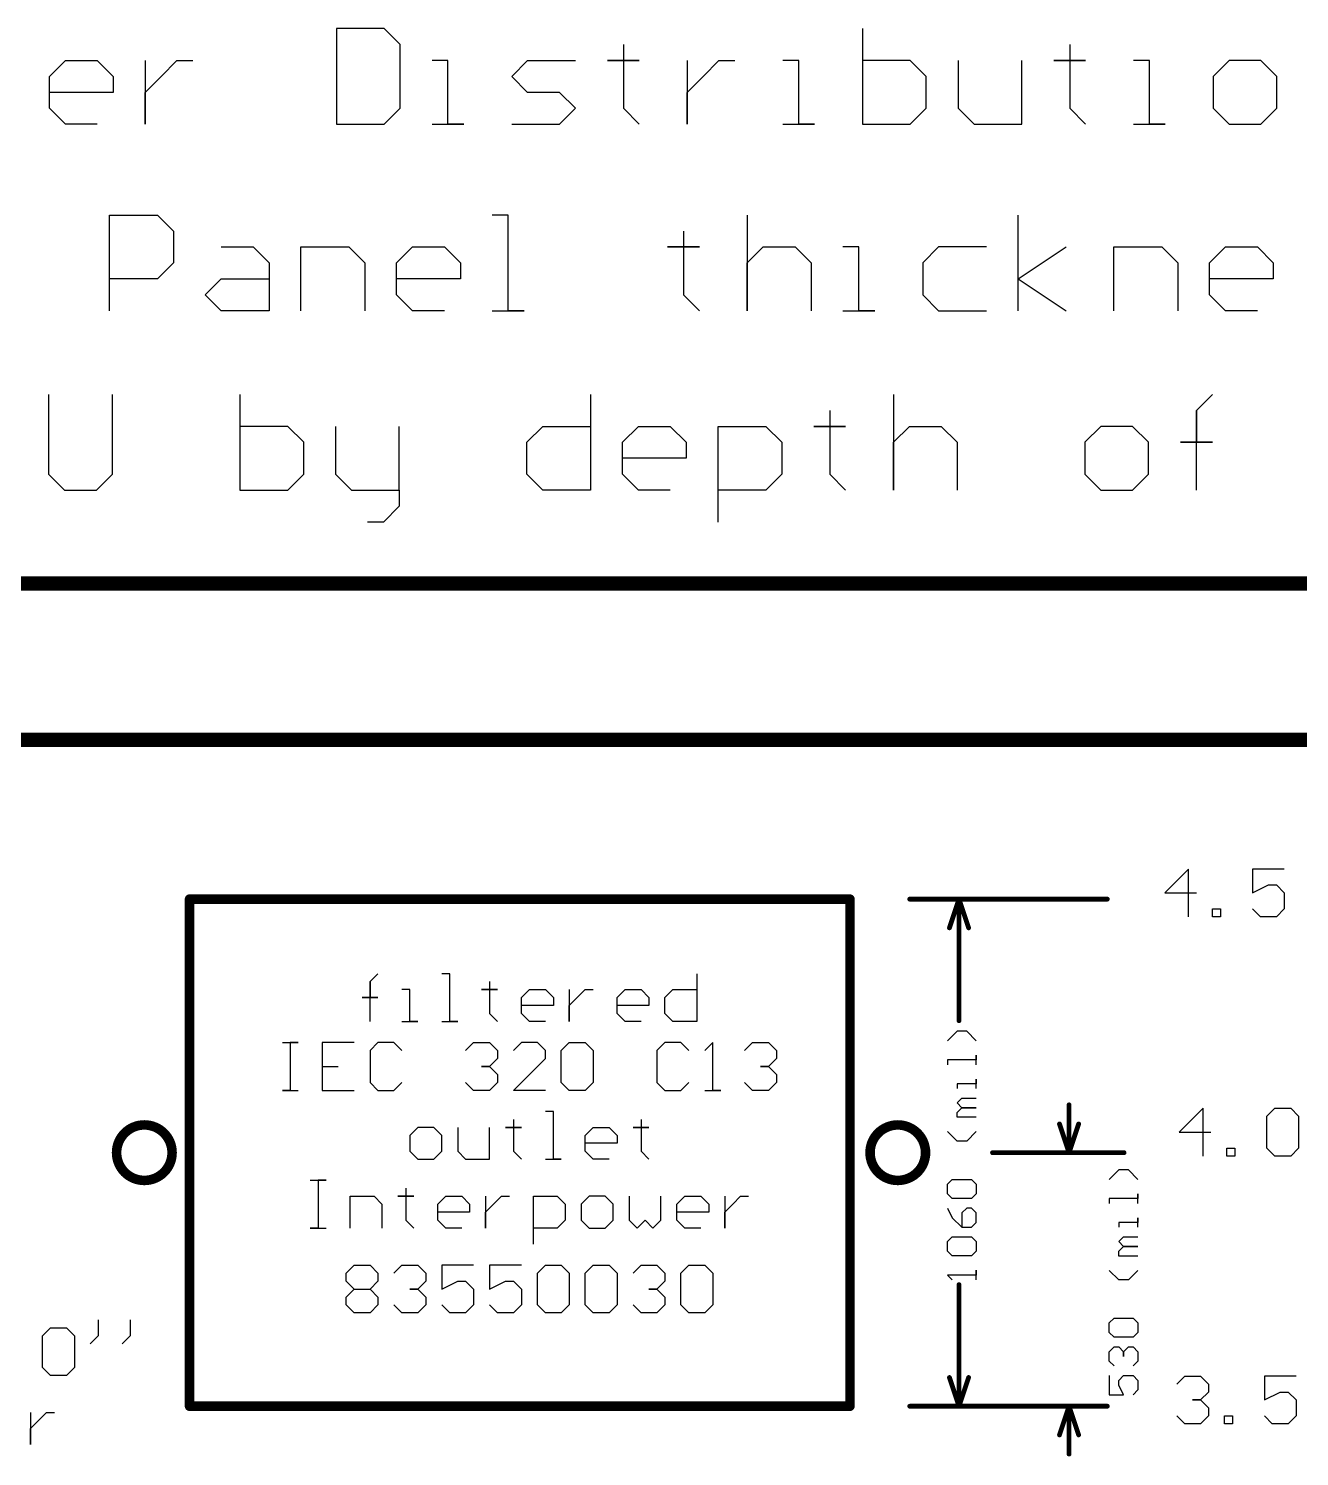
# Model space of a CAD drawing. Extents: x 0 to 21.5, y -4.9 to 8.4.
# Drawn here: x 7.861 to 10.517, y 5.395 to 8.38 of the extents above; entities that cross this region are included whole.
import ezdxf

# ---------------------------------------------------------------- set-up
doc = ezdxf.new("R2010")
doc.units = 0
doc.header["$MEASUREMENT"] = 0
for name, color, linetype in [('MECHANICAL1', 6, 'CONTINUOUS'), ('TOPLAYER', 1, 'CONTINUOUS'), ('TOPOVERLAY', 2, 'CONTINUOUS')]:
    doc.layers.add(name, color=color, linetype=linetype)

msp = doc.modelspace()

# ---------------------------------------------------------------- linework, layer by layer
at = {"layer": 'MECHANICAL1'}
for p, q in [((8.504, 8.3799), (8.504, 8.18)), ((8.6039, 8.3799), (8.504, 8.3799)), ((8.6373, 8.3466), (8.6039, 8.3799)), ((9.6036, 8.3799), (9.6036, 8.18)), ((8.6373, 8.2133), (8.6373, 8.3466)), ((9.1038, 8.3466), (9.1038, 8.3133)), ((10.0368, 8.3466), (10.0368, 8.3133)), ((7.9042, 8.28), (7.9375, 8.3133)), ((7.9375, 8.3133), (8.0041, 8.3133)), ((8.0041, 8.3133), (8.0375, 8.28)), ((8.1041, 8.3133), (8.1041, 8.18)), ((8.1374, 8.28), (8.1707, 8.3133)), ((8.1707, 8.3133), (8.2041, 8.3133)), ((8.7372, 8.3133), (8.7039, 8.3133)), ((8.7372, 8.18), (8.7372, 8.3133)), ((8.8705, 8.28), (8.9038, 8.3133)), ((8.9038, 8.3133), (9.0038, 8.3133)), ((9.1038, 8.3133), (9.0704, 8.3133)), ((9.0704, 8.3133), (9.1371, 8.3133)), ((9.1371, 8.3133), (9.1038, 8.3133)), ((9.1038, 8.3133), (9.1038, 8.2133)), ((9.2371, 8.3133), (9.2371, 8.18)), ((9.2704, 8.28), (9.3037, 8.3133)), ((9.3037, 8.3133), (9.337, 8.3133)), ((9.4703, 8.3133), (9.437, 8.3133)), ((9.4703, 8.18), (9.4703, 8.3133)), ((9.7036, 8.3133), (9.6036, 8.3133)), ((9.7369, 8.28), (9.7036, 8.3133)), ((9.8035, 8.3133), (9.8035, 8.2133)), ((9.9368, 8.18), (9.9368, 8.3133)), ((10.0368, 8.3133), (10.0035, 8.3133)), ((10.0035, 8.3133), (10.0701, 8.3133)), ((10.0701, 8.3133), (10.0368, 8.3133)), ((10.0368, 8.3133), (10.0368, 8.2133)), ((10.2034, 8.3133), (10.1701, 8.3133)), ((10.2034, 8.18), (10.2034, 8.3133)), ((10.37, 8.3133), (10.3367, 8.28)), ((10.4367, 8.3133), (10.37, 8.3133)), ((10.47, 8.28), (10.4367, 8.3133)), ((7.9042, 8.2133), (7.9042, 8.28)), ((8.0375, 8.28), (8.0375, 8.2466)), ((8.1041, 8.2466), (8.1374, 8.28)), ((8.9038, 8.2466), (8.8705, 8.28)), ((9.2371, 8.2466), (9.2704, 8.28)), ((9.7369, 8.2466), (9.7369, 8.28)), ((10.3367, 8.28), (10.3367, 8.2133)), ((10.47, 8.2133), (10.47, 8.28)), ((8.0375, 8.2466), (7.9042, 8.2466)), ((8.1041, 8.18), (8.1041, 8.2466)), ((8.9705, 8.2466), (8.9038, 8.2466)), ((9.0038, 8.2133), (8.9705, 8.2466)), ((9.2371, 8.18), (9.2371, 8.2466)), ((9.7369, 8.2133), (9.7369, 8.2466)), ((7.9375, 8.18), (7.9042, 8.2133)), ((8.6039, 8.18), (8.6373, 8.2133)), ((8.9705, 8.18), (9.0038, 8.2133)), ((9.1038, 8.2133), (9.1371, 8.18)), ((9.7036, 8.18), (9.7369, 8.2133)), ((9.8035, 8.2133), (9.8369, 8.18)), ((10.0368, 8.2133), (10.0701, 8.18)), ((10.3367, 8.2133), (10.37, 8.18)), ((10.4367, 8.18), (10.47, 8.2133)), ((8.0041, 8.18), (7.9375, 8.18)), ((8.504, 8.18), (8.6039, 8.18)), ((8.7039, 8.18), (8.7705, 8.18)), ((8.7705, 8.18), (8.7372, 8.18)), ((8.8705, 8.18), (8.9705, 8.18)), ((9.437, 8.18), (9.5036, 8.18)), ((9.5036, 8.18), (9.4703, 8.18)), ((9.6036, 8.18), (9.7036, 8.18)), ((9.8369, 8.18), (9.9368, 8.18)), ((10.1701, 8.18), (10.2367, 8.18)), ((10.2367, 8.18), (10.2034, 8.18)), ((10.37, 8.18), (10.4367, 8.18)), ((8.03, 7.79), (8.03, 7.9899)), ((8.03, 7.9899), (8.13, 7.9899)), ((8.13, 7.9899), (8.1633, 7.9566)), ((8.8631, 7.9899), (8.8297, 7.9899)), ((8.8631, 7.79), (8.8631, 7.9899)), ((9.3629, 7.9899), (9.3629, 7.79)), ((9.9294, 7.79), (9.9294, 7.9899)), ((8.1633, 7.9566), (8.1633, 7.89)), ((9.2296, 7.9566), (9.2296, 7.9233)), ((8.2633, 7.9233), (8.3299, 7.9233)), ((8.3299, 7.9233), (8.3632, 7.89)), ((8.4299, 7.79), (8.4299, 7.9233)), ((8.4299, 7.9233), (8.5298, 7.9233)), ((8.5298, 7.9233), (8.5632, 7.89)), ((8.6298, 7.89), (8.6631, 7.9233)), ((8.6631, 7.9233), (8.7298, 7.9233)), ((8.7298, 7.9233), (8.7631, 7.89)), ((9.2296, 7.9233), (9.1963, 7.9233)), ((9.1963, 7.9233), (9.2629, 7.9233)), ((9.2629, 7.9233), (9.2296, 7.9233)), ((9.2296, 7.9233), (9.2296, 7.8233)), ((9.3629, 7.89), (9.3962, 7.9233)), ((9.3962, 7.9233), (9.4629, 7.9233)), ((9.4629, 7.9233), (9.4962, 7.89)), ((9.5962, 7.9233), (9.5628, 7.9233)), ((9.5962, 7.79), (9.5962, 7.9233)), ((9.7628, 7.9233), (9.7295, 7.89)), ((9.8627, 7.9233), (9.7628, 7.9233)), ((9.9294, 7.8566), (10.0294, 7.9233)), ((10.1293, 7.79), (10.1293, 7.9233)), ((10.1293, 7.9233), (10.2293, 7.9233)), ((10.2293, 7.9233), (10.2626, 7.89)), ((10.3293, 7.89), (10.3626, 7.9233)), ((10.3626, 7.9233), (10.4292, 7.9233)), ((10.4292, 7.9233), (10.4625, 7.89)), ((8.1633, 7.89), (8.13, 7.8566)), ((8.3632, 7.89), (8.3632, 7.79)), ((8.5632, 7.89), (8.5632, 7.79)), ((8.6298, 7.8233), (8.6298, 7.89)), ((8.7631, 7.89), (8.7631, 7.8566)), ((9.3629, 7.79), (9.3629, 7.89)), ((9.4962, 7.89), (9.4962, 7.79)), ((9.7295, 7.89), (9.7295, 7.8233)), ((10.2626, 7.89), (10.2626, 7.79)), ((10.3293, 7.8233), (10.3293, 7.89)), ((10.4625, 7.89), (10.4625, 7.8566)), ((8.13, 7.8566), (8.03, 7.8566)), ((8.2299, 7.8233), (8.2633, 7.8566)), ((8.2633, 7.8566), (8.3632, 7.8566)), ((8.7631, 7.8566), (8.6298, 7.8566)), ((9.9294, 7.8566), (10.0294, 7.79)), ((10.4625, 7.8566), (10.3293, 7.8566)), ((8.2633, 7.79), (8.2299, 7.8233)), ((8.6631, 7.79), (8.6298, 7.8233)), ((9.2296, 7.8233), (9.2629, 7.79)), ((9.7295, 7.8233), (9.7628, 7.79)), ((10.3626, 7.79), (10.3293, 7.8233)), ((8.3632, 7.79), (8.2633, 7.79)), ((8.7298, 7.79), (8.6631, 7.79)), ((8.8297, 7.79), (8.8964, 7.79)), ((8.8964, 7.79), (8.8631, 7.79)), ((9.5628, 7.79), (9.6295, 7.79)), ((9.6295, 7.79), (9.5962, 7.79)), ((9.7628, 7.79), (9.8627, 7.79)), ((10.4292, 7.79), (10.3626, 7.79)), ((7.9024, 7.6149), (7.9024, 7.4483)), ((8.0357, 7.4483), (8.0357, 7.6149)), ((8.3023, 7.6149), (8.3023, 7.415)), ((9.0354, 7.6149), (9.0354, 7.415)), ((9.6685, 7.6149), (9.6685, 7.415)), ((10.3016, 7.5816), (10.335, 7.6149)), ((9.5352, 7.5816), (9.5352, 7.5483)), ((10.3016, 7.415), (10.3016, 7.5816)), ((10.3016, 7.5816), (10.3016, 7.515)), ((10.3016, 7.515), (10.3016, 7.5816)), ((8.4023, 7.5483), (8.3023, 7.5483)), ((8.4356, 7.515), (8.4023, 7.5483)), ((8.5022, 7.5483), (8.5022, 7.4483)), ((8.6355, 7.415), (8.6355, 7.5483)), ((8.9021, 7.515), (8.9354, 7.5483)), ((8.9354, 7.5483), (9.0354, 7.5483)), ((9.102, 7.515), (9.1354, 7.5483)), ((9.1354, 7.5483), (9.202, 7.5483)), ((9.202, 7.5483), (9.2353, 7.515)), ((9.302, 7.3484), (9.302, 7.5483)), ((9.302, 7.5483), (9.4019, 7.5483)), ((9.4019, 7.5483), (9.4353, 7.515)), ((9.5352, 7.5483), (9.5019, 7.5483)), ((9.5019, 7.5483), (9.5685, 7.5483)), ((9.5685, 7.5483), (9.5352, 7.5483)), ((9.5352, 7.5483), (9.5352, 7.4483)), ((9.6685, 7.515), (9.7018, 7.5483)), ((9.7018, 7.5483), (9.7685, 7.5483)), ((9.7685, 7.5483), (9.8018, 7.515)), ((10.1017, 7.5483), (10.0684, 7.515)), ((10.1684, 7.5483), (10.1017, 7.5483)), ((10.2017, 7.515), (10.1684, 7.5483)), ((8.4356, 7.4816), (8.4356, 7.515)), ((8.9021, 7.4483), (8.9021, 7.515)), ((9.102, 7.4483), (9.102, 7.515)), ((9.2353, 7.515), (9.2353, 7.4816)), ((9.4353, 7.515), (9.4353, 7.4483)), ((9.6685, 7.415), (9.6685, 7.515)), ((9.8018, 7.515), (9.8018, 7.415)), ((10.0684, 7.515), (10.0684, 7.4483)), ((10.2017, 7.4483), (10.2017, 7.515)), ((10.3016, 7.515), (10.2683, 7.515)), ((10.2683, 7.515), (10.335, 7.515)), ((10.335, 7.515), (10.3016, 7.515)), ((8.4356, 7.4483), (8.4356, 7.4816)), ((9.2353, 7.4816), (9.102, 7.4816)), ((7.9024, 7.4483), (7.9357, 7.415)), ((8.0024, 7.415), (8.0357, 7.4483)), ((8.4023, 7.415), (8.4356, 7.4483)), ((8.5022, 7.4483), (8.5355, 7.415)), ((8.9354, 7.415), (8.9021, 7.4483)), ((9.1354, 7.415), (9.102, 7.4483)), ((9.4353, 7.4483), (9.4019, 7.415)), ((9.5352, 7.4483), (9.5685, 7.415)), ((10.0684, 7.4483), (10.1017, 7.415)), ((10.1684, 7.415), (10.2017, 7.4483)), ((7.9357, 7.415), (8.0024, 7.415)), ((8.3023, 7.415), (8.4023, 7.415)), ((8.5355, 7.415), (8.6355, 7.415)), ((8.6355, 7.415), (8.6355, 7.3817)), ((9.0354, 7.415), (8.9354, 7.415)), ((9.202, 7.415), (9.1354, 7.415)), ((9.4019, 7.415), (9.302, 7.415)), ((10.1017, 7.415), (10.1684, 7.415)), ((8.6355, 7.3817), (8.6022, 7.3484)), ((8.6022, 7.3484), (8.5689, 7.3484)), ((10.2855, 6.623), (10.2355, 6.573)), ((10.2855, 6.523), (10.2855, 6.623)), ((10.4854, 6.623), (10.4188, 6.623)), ((10.4188, 6.623), (10.4188, 6.573)), ((10.2355, 6.573), (10.3021, 6.573)), ((10.4188, 6.573), (10.4521, 6.5896)), ((10.4521, 6.5896), (10.4688, 6.5896)), ((10.4688, 6.5896), (10.4854, 6.573)), ((10.4854, 6.573), (10.4854, 6.5397)), ((10.3355, 6.523), (10.3355, 6.5397)), ((10.3355, 6.5397), (10.3521, 6.5397)), ((10.3521, 6.5397), (10.3521, 6.523)), ((10.4354, 6.523), (10.4188, 6.5397)), ((10.4854, 6.5397), (10.4688, 6.523)), ((10.3521, 6.523), (10.3355, 6.523)), ((10.4688, 6.523), (10.4354, 6.523)), ((9.8015, 6.2839), (9.7815, 6.2639)), ((9.8215, 6.2839), (9.8015, 6.2839)), ((9.8415, 6.2639), (9.8215, 6.2839)), ((9.8415, 6.2239), (9.7815, 6.2239)), ((9.7815, 6.2239), (9.7815, 6.2139)), ((9.8415, 6.2139), (9.8415, 6.2339)), ((9.8415, 6.2339), (9.8415, 6.2239)), ((9.8415, 6.164), (9.8415, 6.1839)), ((9.8415, 6.1839), (9.8415, 6.174)), ((9.8415, 6.174), (9.8015, 6.174)), ((9.8015, 6.174), (9.8015, 6.164)), ((9.8015, 6.134), (9.8115, 6.144)), ((9.8115, 6.124), (9.8015, 6.134)), ((9.8015, 6.114), (9.8115, 6.124)), ((9.8115, 6.144), (9.8415, 6.144)), ((9.8115, 6.124), (9.8415, 6.124)), ((9.8415, 6.124), (9.8115, 6.124)), ((10.3155, 6.123), (10.2655, 6.073)), ((10.3155, 6.023), (10.3155, 6.123)), ((10.4488, 6.1063), (10.4654, 6.123)), ((10.4654, 6.123), (10.4988, 6.123)), ((10.4988, 6.123), (10.5154, 6.1063)), ((9.8015, 6.104), (9.8015, 6.114)), ((9.8415, 6.104), (9.8015, 6.104)), ((10.4488, 6.0397), (10.4488, 6.1063)), ((10.5154, 6.1063), (10.5154, 6.0397)), ((9.8015, 6.054), (9.7815, 6.074)), ((9.8415, 6.074), (9.8215, 6.054)), ((10.2655, 6.073), (10.3321, 6.073)), ((9.8215, 6.054), (9.8015, 6.054)), ((10.3655, 6.023), (10.3655, 6.0397)), ((10.3655, 6.0397), (10.3821, 6.0397)), ((10.3821, 6.0397), (10.3821, 6.023)), ((10.4654, 6.023), (10.4488, 6.0397)), ((10.5154, 6.0397), (10.4988, 6.023)), ((10.3821, 6.023), (10.3655, 6.023)), ((10.4988, 6.023), (10.4654, 6.023)), ((9.7815, 5.964), (9.7915, 5.974)), ((9.7915, 5.974), (9.8315, 5.974)), ((9.8315, 5.974), (9.8415, 5.964)), ((10.1395, 5.9939), (10.1195, 5.9739)), ((10.1595, 5.9939), (10.1395, 5.9939)), ((10.1795, 5.9739), (10.1595, 5.9939)), ((9.7815, 5.944), (9.7815, 5.964)), ((9.7915, 5.934), (9.7815, 5.944)), ((9.8415, 5.944), (9.8315, 5.934)), ((9.8415, 5.964), (9.8415, 5.944)), ((10.1795, 5.9239), (10.1795, 5.9439)), ((10.1795, 5.9439), (10.1795, 5.9339)), ((9.7815, 5.914), (9.7915, 5.894)), ((9.8315, 5.934), (9.7915, 5.934)), ((9.8215, 5.914), (9.8115, 5.904)), ((9.8315, 5.914), (9.8215, 5.914)), ((9.8415, 5.904), (9.8315, 5.914)), ((10.1795, 5.9339), (10.1195, 5.9339)), ((10.1195, 5.9339), (10.1195, 5.9239)), ((9.7915, 5.894), (9.8115, 5.874)), ((9.8115, 5.904), (9.8115, 5.874)), ((9.8315, 5.874), (9.8415, 5.884)), ((9.8415, 5.884), (9.8415, 5.904)), ((10.1795, 5.884), (10.1395, 5.884)), ((10.1395, 5.884), (10.1395, 5.874)), ((10.1795, 5.874), (10.1795, 5.894)), ((10.1795, 5.894), (10.1795, 5.884)), ((9.7815, 5.8441), (9.7915, 5.8541)), ((9.7915, 5.8541), (9.8315, 5.8541)), ((9.8115, 5.874), (9.8315, 5.874)), ((9.8315, 5.8541), (9.8415, 5.8441)), ((10.1395, 5.844), (10.1495, 5.854)), ((10.1495, 5.854), (10.1795, 5.854)), ((9.7815, 5.8241), (9.7815, 5.8441)), ((9.7915, 5.8141), (9.7815, 5.8241)), ((9.8415, 5.8241), (9.8315, 5.8141)), ((9.8415, 5.8441), (9.8415, 5.8241)), ((10.1495, 5.834), (10.1395, 5.844)), ((10.1395, 5.824), (10.1495, 5.834)), ((10.1395, 5.814), (10.1395, 5.824)), ((10.1495, 5.834), (10.1795, 5.834)), ((10.1795, 5.834), (10.1495, 5.834)), ((9.8315, 5.8141), (9.7915, 5.8141)), ((10.1795, 5.814), (10.1395, 5.814)), ((9.8415, 5.7741), (9.7815, 5.7741)), ((9.7815, 5.7741), (9.7915, 5.7641)), ((9.8415, 5.7641), (9.8415, 5.7841)), ((9.8415, 5.7841), (9.8415, 5.7741)), ((10.1395, 5.764), (10.1195, 5.784)), ((10.1595, 5.764), (10.1395, 5.764)), ((10.1795, 5.784), (10.1595, 5.764)), ((10.1195, 5.674), (10.1295, 5.684)), ((10.1195, 5.654), (10.1195, 5.674)), ((10.1295, 5.684), (10.1695, 5.684)), ((10.1695, 5.684), (10.1795, 5.674)), ((10.1795, 5.674), (10.1795, 5.654)), ((10.1295, 5.644), (10.1195, 5.654)), ((10.1695, 5.644), (10.1295, 5.644)), ((10.1795, 5.654), (10.1695, 5.644)), ((10.1195, 5.614), (10.1295, 5.624)), ((10.1195, 5.5941), (10.1195, 5.614)), ((10.1295, 5.624), (10.1395, 5.624)), ((10.1395, 5.624), (10.1495, 5.614)), ((10.1495, 5.614), (10.1595, 5.624)), ((10.1495, 5.614), (10.1495, 5.6041)), ((10.1495, 5.6041), (10.1495, 5.614)), ((10.1595, 5.624), (10.1695, 5.624)), ((10.1695, 5.624), (10.1795, 5.614)), ((10.1795, 5.614), (10.1795, 5.5941)), ((10.1295, 5.5841), (10.1195, 5.5941)), ((10.1795, 5.5941), (10.1695, 5.5841)), ((10.1195, 5.5641), (10.1195, 5.5241)), ((10.1395, 5.5541), (10.1495, 5.5641)), ((10.1395, 5.5441), (10.1395, 5.5541)), ((10.1495, 5.5641), (10.1695, 5.5641)), ((10.1695, 5.5641), (10.1795, 5.5541)), ((10.1795, 5.5541), (10.1795, 5.5341)), ((10.2605, 5.5463), (10.2772, 5.563)), ((10.2772, 5.563), (10.3105, 5.563)), ((10.3105, 5.563), (10.3271, 5.5463)), ((10.5104, 5.563), (10.4438, 5.563)), ((10.4438, 5.563), (10.4438, 5.513)), ((10.1195, 5.5241), (10.1495, 5.5241)), ((10.1495, 5.5241), (10.1395, 5.5441)), ((10.1795, 5.5341), (10.1695, 5.5241)), ((10.3271, 5.5296), (10.3105, 5.513)), ((10.3271, 5.5463), (10.3271, 5.5296)), ((10.4438, 5.513), (10.4771, 5.5296)), ((10.4771, 5.5296), (10.4938, 5.5296)), ((10.4938, 5.5296), (10.5104, 5.513)), ((10.3105, 5.513), (10.2938, 5.513)), ((10.2938, 5.513), (10.3105, 5.513)), ((10.3105, 5.513), (10.3271, 5.4963)), ((10.3271, 5.4963), (10.3271, 5.4797)), ((10.5104, 5.513), (10.5104, 5.4797)), ((10.2772, 5.463), (10.2605, 5.4797)), ((10.3105, 5.463), (10.2772, 5.463)), ((10.3271, 5.4797), (10.3105, 5.463)), ((10.3605, 5.463), (10.3605, 5.4797)), ((10.3605, 5.4797), (10.3771, 5.4797)), ((10.3771, 5.463), (10.3605, 5.463)), ((10.3771, 5.4797), (10.3771, 5.463)), ((10.4604, 5.463), (10.4438, 5.4797)), ((10.4938, 5.463), (10.4604, 5.463)), ((10.5104, 5.4797), (10.4938, 5.463))]:
    msp.add_line(p, q, dxfattribs=at)
for points, const_width in [([(2, 7.22), (18.73, 7.22)], 0.03), ([(2.12, 6.893), (18.61, 6.893)], 0.03), ([(8.197, 6.56), (9.5775, 6.56)], 0.02), ([(8.197, 5.5), (8.197, 6.56)], 0.02), ([(9.5775, 5.5), (9.5775, 6.56)], 0.02), ([(9.7025, 6.56), (10.1155, 6.56)], 0.01), ([(9.7855, 6.5), (9.8055, 6.56)], 0.01), ([(9.7955, 6.56), (9.8155, 6.56)], 0.01), ([(9.8055, 6.3059), (9.8055, 6.56)], 0.01), ([(9.8055, 6.56), (9.8255, 6.5)], 0.01), ([(10.0355, 6.03), (10.0355, 6.13)], 0.01), ([(10.0155, 6.09), (10.0355, 6.03)], 0.01), ([(10.0355, 6.03), (10.0555, 6.09)], 0.01), ([(9.8755, 6.03), (10.1505, 6.03)], 0.01), ([(10.0255, 6.03), (10.0455, 6.03)], 0.01), ([(9.8055, 5.5), (9.8055, 5.7541)], 0.01), ([(9.7855, 5.56), (9.8055, 5.5)], 0.01), ([(9.8055, 5.5), (9.8255, 5.56)], 0.01), ([(8.197, 5.5), (9.5775, 5.5)], 0.02), ([(9.7025, 5.5), (10.1155, 5.5)], 0.01), ([(9.7955, 5.5), (9.8155, 5.5)], 0.01), ([(10.0155, 5.44), (10.0355, 5.5)], 0.01), ([(10.0255, 5.5), (10.0455, 5.5)], 0.01), ([(10.0355, 5.4), (10.0355, 5.5)], 0.01), ([(10.0355, 5.5), (10.0555, 5.44)], 0.01)]:
    msp.add_lwpolyline(points, dxfattribs=dict(at, const_width=const_width))
for points, const_width in [([(8.192, 6.56, 1), (8.202, 6.56, 1)], 0.01), ([(8.192, 6.56, 1), (8.202, 6.56, 1)], 0.01), ([(9.5725, 6.56, 1), (9.5825, 6.56, 1)], 0.01), ([(9.5725, 6.56, 1), (9.5825, 6.56, 1)], 0.01), ([(9.7, 6.56, 1), (9.705, 6.56, 1)], 0.005), ([(9.793, 6.56, 1), (9.798, 6.56, 1)], 0.005), ([(9.803, 6.56, 1), (9.808, 6.56, 1)], 0.005), ([(9.803, 6.56, 1), (9.808, 6.56, 1)], 0.005), ([(9.803, 6.56, 1), (9.808, 6.56, 1)], 0.005), ([(9.813, 6.56, 1), (9.818, 6.56, 1)], 0.005), ([(10.113, 6.56, 1), (10.118, 6.56, 1)], 0.005), ([(9.783, 6.5, 1), (9.788, 6.5, 1)], 0.005), ([(9.823, 6.5, 1), (9.828, 6.5, 1)], 0.005), ([(9.803, 6.3059, 1), (9.808, 6.3059, 1)], 0.005), ([(10.033, 6.13, 1), (10.038, 6.13, 1)], 0.005), ([(8.1605, 6.03, 1), (8.0445, 6.03, 1)], 0.02), ([(9.7355, 6.03, 1), (9.6195, 6.03, 1)], 0.02), ([(10.013, 6.09, 1), (10.018, 6.09, 1)], 0.005), ([(10.053, 6.09, 1), (10.058, 6.09, 1)], 0.005), ([(8.0395, 6.03, 1), (8.0495, 6.03, 1)], 0.01), ([(8.1555, 6.03, 1), (8.1655, 6.03, 1)], 0.01), ([(9.6145, 6.03, 1), (9.6245, 6.03, 1)], 0.01), ([(9.7305, 6.03, 1), (9.7405, 6.03, 1)], 0.01), ([(9.873, 6.03, 1), (9.878, 6.03, 1)], 0.005), ([(10.023, 6.03, 1), (10.028, 6.03, 1)], 0.005), ([(10.033, 6.03, 1), (10.038, 6.03, 1)], 0.005), ([(10.033, 6.03, 1), (10.038, 6.03, 1)], 0.005), ([(10.033, 6.03, 1), (10.038, 6.03, 1)], 0.005), ([(10.043, 6.03, 1), (10.048, 6.03, 1)], 0.005), ([(10.148, 6.03, 1), (10.153, 6.03, 1)], 0.005), ([(9.803, 5.7541, 1), (9.808, 5.7541, 1)], 0.005), ([(9.783, 5.56, 1), (9.788, 5.56, 1)], 0.005), ([(9.823, 5.56, 1), (9.828, 5.56, 1)], 0.005), ([(8.192, 5.5, 1), (8.202, 5.5, 1)], 0.01), ([(8.192, 5.5, 1), (8.202, 5.5, 1)], 0.01), ([(9.5725, 5.5, 1), (9.5825, 5.5, 1)], 0.01), ([(9.5725, 5.5, 1), (9.5825, 5.5, 1)], 0.01), ([(9.7, 5.5, 1), (9.705, 5.5, 1)], 0.005), ([(9.793, 5.5, 1), (9.798, 5.5, 1)], 0.005), ([(9.803, 5.5, 1), (9.808, 5.5, 1)], 0.005), ([(9.803, 5.5, 1), (9.808, 5.5, 1)], 0.005), ([(9.803, 5.5, 1), (9.808, 5.5, 1)], 0.005), ([(9.813, 5.5, 1), (9.818, 5.5, 1)], 0.005), ([(10.023, 5.5, 1), (10.028, 5.5, 1)], 0.005), ([(10.033, 5.5, 1), (10.038, 5.5, 1)], 0.005), ([(10.033, 5.5, 1), (10.038, 5.5, 1)], 0.005), ([(10.033, 5.5, 1), (10.038, 5.5, 1)], 0.005), ([(10.043, 5.5, 1), (10.048, 5.5, 1)], 0.005), ([(10.113, 5.5, 1), (10.118, 5.5, 1)], 0.005), ([(10.013, 5.44, 1), (10.018, 5.44, 1)], 0.005), ([(10.053, 5.44, 1), (10.058, 5.44, 1)], 0.005), ([(10.033, 5.4, 1), (10.038, 5.4, 1)], 0.005)]:
    msp.add_lwpolyline(points, format="xyb", close=True, dxfattribs=dict(at, const_width=const_width))
at = {"layer": 'TOPLAYER'}
for p, q in [((8.0063, 5.6806), (8.0063, 5.6473)), ((8.0729, 5.6806), (8.0729, 5.6473)), ((7.8897, 5.6473), (7.9063, 5.6639)), ((7.8897, 5.5806), (7.8897, 5.6473)), ((7.9063, 5.6639), (7.9396, 5.6639)), ((7.9396, 5.6639), (7.9563, 5.6473)), ((7.9563, 5.6473), (7.9563, 5.5806)), ((8.0063, 5.6473), (7.9896, 5.6306)), ((8.0729, 5.6473), (8.0563, 5.6306)), ((7.9063, 5.564), (7.8897, 5.5806)), ((7.9396, 5.564), (7.9063, 5.564)), ((7.9563, 5.5806), (7.9396, 5.564)), ((7.8647, 5.4866), (7.8647, 5.42)), ((7.8647, 5.4533), (7.8813, 5.47)), ((7.8813, 5.47), (7.898, 5.4866)), ((7.898, 5.4866), (7.9147, 5.4866)), ((7.8647, 5.42), (7.8647, 5.4533))]:
    msp.add_line(p, q, dxfattribs=at)
at = {"layer": 'TOPOVERLAY'}
for p, q in [((8.5743, 6.3875), (8.5909, 6.4041)), ((8.7409, 6.4041), (8.7242, 6.4041)), ((8.7409, 6.3042), (8.7409, 6.4041)), ((9.2574, 6.4041), (9.2574, 6.3042)), ((8.5743, 6.3042), (8.5743, 6.3875)), ((8.5743, 6.3875), (8.5743, 6.3542)), ((8.5743, 6.3542), (8.5743, 6.3875)), ((8.6576, 6.3708), (8.6409, 6.3708)), ((8.6576, 6.3042), (8.6576, 6.3708)), ((8.8242, 6.3708), (8.8075, 6.3708)), ((8.8075, 6.3708), (8.8409, 6.3708)), ((8.8242, 6.3875), (8.8242, 6.3708)), ((8.8409, 6.3708), (8.8242, 6.3708)), ((8.8242, 6.3708), (8.8242, 6.3208)), ((8.8908, 6.3542), (8.9075, 6.3708)), ((8.9075, 6.3708), (8.9408, 6.3708)), ((8.9408, 6.3708), (8.9575, 6.3542)), ((8.9908, 6.3708), (8.9908, 6.3042)), ((9.0075, 6.3542), (9.0241, 6.3708)), ((9.0241, 6.3708), (9.0408, 6.3708)), ((9.0908, 6.3542), (9.1074, 6.3708)), ((9.1074, 6.3708), (9.1408, 6.3708)), ((9.1408, 6.3708), (9.1574, 6.3542)), ((9.1907, 6.3542), (9.2074, 6.3708)), ((9.2074, 6.3708), (9.2574, 6.3708)), ((8.5743, 6.3542), (8.5576, 6.3542)), ((8.5576, 6.3542), (8.5909, 6.3542)), ((8.5909, 6.3542), (8.5743, 6.3542)), ((8.8908, 6.3208), (8.8908, 6.3542)), ((8.9575, 6.3375), (8.8908, 6.3375)), ((8.9575, 6.3542), (8.9575, 6.3375)), ((8.9908, 6.3375), (9.0075, 6.3542)), ((8.9908, 6.3042), (8.9908, 6.3375)), ((9.0908, 6.3208), (9.0908, 6.3542)), ((9.1574, 6.3375), (9.0908, 6.3375)), ((9.1574, 6.3542), (9.1574, 6.3375)), ((9.1907, 6.3208), (9.1907, 6.3542)), ((8.6409, 6.3042), (8.6742, 6.3042)), ((8.6742, 6.3042), (8.6576, 6.3042)), ((8.7242, 6.3042), (8.7575, 6.3042)), ((8.7575, 6.3042), (8.7409, 6.3042)), ((8.8242, 6.3208), (8.8409, 6.3042)), ((8.9075, 6.3042), (8.8908, 6.3208)), ((8.9408, 6.3042), (8.9075, 6.3042)), ((9.1074, 6.3042), (9.0908, 6.3208)), ((9.1408, 6.3042), (9.1074, 6.3042)), ((9.2074, 6.3042), (9.1907, 6.3208)), ((9.2574, 6.3042), (9.2074, 6.3042)), ((8.391, 6.2602), (8.4243, 6.2602)), ((8.4243, 6.2602), (8.4077, 6.2602)), ((8.4077, 6.2602), (8.4077, 6.1602)), ((8.541, 6.2602), (8.4743, 6.2602)), ((8.4743, 6.2602), (8.4743, 6.1602)), ((8.5909, 6.2602), (8.5743, 6.2435)), ((8.5743, 6.2435), (8.5743, 6.1769)), ((8.6243, 6.2602), (8.5909, 6.2602)), ((8.6409, 6.2435), (8.6243, 6.2602)), ((8.7742, 6.2435), (8.7909, 6.2602)), ((8.7909, 6.2602), (8.8242, 6.2602)), ((8.8242, 6.2602), (8.8409, 6.2435)), ((8.8409, 6.2435), (8.8409, 6.2269)), ((8.8908, 6.2602), (8.8742, 6.2435)), ((8.9242, 6.2602), (8.8908, 6.2602)), ((8.9408, 6.2435), (8.9242, 6.2602)), ((8.9408, 6.2269), (8.9408, 6.2435)), ((8.9741, 6.2435), (8.9908, 6.2602)), ((8.9741, 6.1769), (8.9741, 6.2435)), ((8.9908, 6.2602), (9.0241, 6.2602)), ((9.0241, 6.2602), (9.0408, 6.2435)), ((9.0408, 6.2435), (9.0408, 6.1769)), ((9.1907, 6.2602), (9.1741, 6.2435)), ((9.1741, 6.2435), (9.1741, 6.1769)), ((9.2241, 6.2602), (9.1907, 6.2602)), ((9.2407, 6.2435), (9.2241, 6.2602)), ((9.2907, 6.2602), (9.274, 6.2435)), ((9.2907, 6.1602), (9.2907, 6.2602)), ((9.3574, 6.2435), (9.374, 6.2602)), ((9.374, 6.2602), (9.4073, 6.2602)), ((9.4073, 6.2602), (9.424, 6.2435)), ((9.424, 6.2435), (9.424, 6.2269)), ((8.4743, 6.2102), (8.5076, 6.2102)), ((8.8242, 6.2102), (8.8075, 6.2102)), ((8.8075, 6.2102), (8.8242, 6.2102)), ((8.8409, 6.2269), (8.8242, 6.2102)), ((8.8242, 6.2102), (8.8409, 6.1935)), ((8.8742, 6.1602), (8.9408, 6.2269)), ((9.4073, 6.2102), (9.3907, 6.2102)), ((9.3907, 6.2102), (9.4073, 6.2102)), ((9.424, 6.2269), (9.4073, 6.2102)), ((9.4073, 6.2102), (9.424, 6.1935)), ((8.8409, 6.1935), (8.8409, 6.1769)), ((9.424, 6.1935), (9.424, 6.1769)), ((8.4077, 6.1602), (8.391, 6.1602)), ((8.391, 6.1602), (8.4243, 6.1602)), ((8.4743, 6.1602), (8.541, 6.1602)), ((8.5743, 6.1769), (8.5909, 6.1602)), ((8.5909, 6.1602), (8.6243, 6.1602)), ((8.6243, 6.1602), (8.6409, 6.1769)), ((8.7909, 6.1602), (8.7742, 6.1769)), ((8.8242, 6.1602), (8.7909, 6.1602)), ((8.8409, 6.1769), (8.8242, 6.1602)), ((8.9408, 6.1602), (8.8742, 6.1602)), ((8.9908, 6.1602), (8.9741, 6.1769)), ((9.0241, 6.1602), (8.9908, 6.1602)), ((9.0408, 6.1769), (9.0241, 6.1602)), ((9.1741, 6.1769), (9.1907, 6.1602)), ((9.1907, 6.1602), (9.2241, 6.1602)), ((9.2241, 6.1602), (9.2407, 6.1769)), ((9.274, 6.1602), (9.3074, 6.1602)), ((9.3074, 6.1602), (9.2907, 6.1602)), ((9.374, 6.1602), (9.3574, 6.1769)), ((9.4073, 6.1602), (9.374, 6.1602)), ((9.424, 6.1769), (9.4073, 6.1602)), ((8.8742, 6.0996), (8.8742, 6.0829)), ((8.9575, 6.1162), (8.9408, 6.1162)), ((8.9575, 6.0162), (8.9575, 6.1162)), ((9.1408, 6.0996), (9.1408, 6.0829)), ((8.6742, 6.0829), (8.6576, 6.0662)), ((8.6576, 6.0662), (8.6576, 6.0329)), ((8.7076, 6.0829), (8.6742, 6.0829)), ((8.7242, 6.0662), (8.7076, 6.0829)), ((8.7242, 6.0329), (8.7242, 6.0662)), ((8.7575, 6.0829), (8.7575, 6.0329)), ((8.8242, 6.0162), (8.8242, 6.0829)), ((8.8742, 6.0829), (8.8575, 6.0829)), ((8.8575, 6.0829), (8.8908, 6.0829)), ((8.8908, 6.0829), (8.8742, 6.0829)), ((8.8742, 6.0829), (8.8742, 6.0329)), ((9.0241, 6.0662), (9.0408, 6.0829)), ((9.0241, 6.0329), (9.0241, 6.0662)), ((9.0408, 6.0829), (9.0741, 6.0829)), ((9.0741, 6.0829), (9.0908, 6.0662)), ((9.0908, 6.0662), (9.0908, 6.0496)), ((9.1408, 6.0829), (9.1241, 6.0829)), ((9.1241, 6.0829), (9.1574, 6.0829)), ((9.1574, 6.0829), (9.1408, 6.0829)), ((9.1408, 6.0829), (9.1408, 6.0329)), ((8.6576, 6.0329), (8.6742, 6.0162)), ((8.7076, 6.0162), (8.7242, 6.0329)), ((8.7575, 6.0329), (8.7742, 6.0162)), ((8.8742, 6.0329), (8.8908, 6.0162)), ((9.0908, 6.0496), (9.0241, 6.0496)), ((9.0408, 6.0162), (9.0241, 6.0329)), ((9.1408, 6.0329), (9.1574, 6.0162)), ((8.6742, 6.0162), (8.7076, 6.0162)), ((8.7742, 6.0162), (8.8242, 6.0162)), ((8.9408, 6.0162), (8.9741, 6.0162)), ((8.9741, 6.0162), (8.9575, 6.0162)), ((9.0741, 6.0162), (9.0408, 6.0162)), ((8.4493, 5.9723), (8.4826, 5.9723)), ((8.4826, 5.9723), (8.466, 5.9723)), ((8.466, 5.9723), (8.466, 5.8723)), ((8.6493, 5.9556), (8.6493, 5.9389)), ((8.5326, 5.8723), (8.5326, 5.9389)), ((8.5326, 5.9389), (8.5826, 5.9389)), ((8.5826, 5.9389), (8.5993, 5.9223)), ((8.5993, 5.9223), (8.5993, 5.8723)), ((8.6493, 5.9389), (8.6326, 5.9389)), ((8.6326, 5.9389), (8.6659, 5.9389)), ((8.6659, 5.9389), (8.6493, 5.9389)), ((8.6493, 5.9389), (8.6493, 5.8889)), ((8.7159, 5.9223), (8.7326, 5.9389)), ((8.7159, 5.8889), (8.7159, 5.9223)), ((8.7326, 5.9389), (8.7659, 5.9389)), ((8.7659, 5.9389), (8.7825, 5.9223)), ((8.7825, 5.9223), (8.7825, 5.9056)), ((8.8159, 5.9389), (8.8159, 5.8723)), ((8.8159, 5.9056), (8.8325, 5.9223)), ((8.8325, 5.9223), (8.8492, 5.9389)), ((8.8492, 5.9389), (8.8658, 5.9389)), ((8.9158, 5.839), (8.9158, 5.9389)), ((8.9158, 5.9389), (8.9658, 5.9389)), ((8.9658, 5.9389), (8.9825, 5.9223)), ((8.9825, 5.9223), (8.9825, 5.8889)), ((9.0325, 5.9389), (9.0158, 5.9223)), ((9.0158, 5.9223), (9.0158, 5.8889)), ((9.0658, 5.9389), (9.0325, 5.9389)), ((9.0824, 5.9223), (9.0658, 5.9389)), ((9.0824, 5.8889), (9.0824, 5.9223)), ((9.1158, 5.9389), (9.1158, 5.8889)), ((9.1824, 5.8889), (9.1824, 5.9389)), ((9.2157, 5.9223), (9.2324, 5.9389)), ((9.2157, 5.8889), (9.2157, 5.9223)), ((9.2324, 5.9389), (9.2657, 5.9389)), ((9.2657, 5.9389), (9.2824, 5.9223)), ((9.2824, 5.9223), (9.2824, 5.9056)), ((9.3157, 5.9389), (9.3157, 5.8723)), ((9.3157, 5.9056), (9.3324, 5.9223)), ((9.3324, 5.9223), (9.349, 5.9389)), ((9.349, 5.9389), (9.3657, 5.9389)), ((8.6493, 5.8889), (8.6659, 5.8723)), ((8.7825, 5.9056), (8.7159, 5.9056)), ((8.7326, 5.8723), (8.7159, 5.8889)), ((8.8159, 5.8723), (8.8159, 5.9056)), ((8.9825, 5.8889), (8.9658, 5.8723)), ((9.0158, 5.8889), (9.0325, 5.8723)), ((9.0658, 5.8723), (9.0824, 5.8889)), ((9.1158, 5.8889), (9.1324, 5.8723)), ((9.1324, 5.8723), (9.1491, 5.8889)), ((9.1491, 5.8889), (9.1657, 5.8723)), ((9.1657, 5.8723), (9.1824, 5.8889)), ((9.2824, 5.9056), (9.2157, 5.9056)), ((9.2324, 5.8723), (9.2157, 5.8889)), ((9.3157, 5.8723), (9.3157, 5.9056)), ((8.466, 5.8723), (8.4493, 5.8723)), ((8.4493, 5.8723), (8.4826, 5.8723)), ((8.7659, 5.8723), (8.7326, 5.8723)), ((8.9658, 5.8723), (8.9158, 5.8723)), ((9.0325, 5.8723), (9.0658, 5.8723)), ((9.2657, 5.8723), (9.2324, 5.8723)), ((8.5243, 5.7783), (8.541, 5.795)), ((8.541, 5.795), (8.5743, 5.795)), ((8.5743, 5.795), (8.5909, 5.7783)), ((8.6243, 5.7783), (8.6409, 5.795)), ((8.6409, 5.795), (8.6742, 5.795)), ((8.6742, 5.795), (8.6909, 5.7783)), ((8.7909, 5.795), (8.7242, 5.795)), ((8.7242, 5.795), (8.7242, 5.745)), ((8.8908, 5.795), (8.8242, 5.795)), ((8.8242, 5.795), (8.8242, 5.745)), ((8.9242, 5.7783), (8.9408, 5.795)), ((8.9408, 5.795), (8.9741, 5.795)), ((8.9741, 5.795), (8.9908, 5.7783)), ((9.0241, 5.7783), (9.0408, 5.795)), ((9.0408, 5.795), (9.0741, 5.795)), ((9.0741, 5.795), (9.0908, 5.7783)), ((9.1241, 5.7783), (9.1408, 5.795)), ((9.1408, 5.795), (9.1741, 5.795)), ((9.1741, 5.795), (9.1907, 5.7783)), ((9.2241, 5.7783), (9.2407, 5.795)), ((9.2407, 5.795), (9.274, 5.795)), ((9.274, 5.795), (9.2907, 5.7783)), ((8.5243, 5.7616), (8.5243, 5.7783)), ((8.541, 5.745), (8.5243, 5.7616)), ((8.5909, 5.7616), (8.5743, 5.745)), ((8.5909, 5.7783), (8.5909, 5.7616)), ((8.6909, 5.7616), (8.6742, 5.745)), ((8.6909, 5.7783), (8.6909, 5.7616)), ((8.7242, 5.745), (8.7575, 5.7616)), ((8.7575, 5.7616), (8.7742, 5.7616)), ((8.7742, 5.7616), (8.7909, 5.745)), ((8.8242, 5.745), (8.8575, 5.7616)), ((8.8575, 5.7616), (8.8742, 5.7616)), ((8.8742, 5.7616), (8.8908, 5.745)), ((8.9242, 5.7117), (8.9242, 5.7783)), ((8.9908, 5.7783), (8.9908, 5.7117)), ((9.0241, 5.7117), (9.0241, 5.7783)), ((9.0908, 5.7783), (9.0908, 5.7117)), ((9.1907, 5.7616), (9.1741, 5.745)), ((9.1907, 5.7783), (9.1907, 5.7616)), ((9.2241, 5.7117), (9.2241, 5.7783)), ((9.2907, 5.7783), (9.2907, 5.7117)), ((8.5243, 5.7283), (8.541, 5.745)), ((8.541, 5.745), (8.5743, 5.745)), ((8.5743, 5.745), (8.5909, 5.7283)), ((8.6742, 5.745), (8.6576, 5.745)), ((8.6576, 5.745), (8.6742, 5.745)), ((8.6742, 5.745), (8.6909, 5.7283)), ((8.7909, 5.745), (8.7909, 5.7117)), ((8.8908, 5.745), (8.8908, 5.7117)), ((9.1741, 5.745), (9.1574, 5.745)), ((9.1574, 5.745), (9.1741, 5.745)), ((9.1741, 5.745), (9.1907, 5.7283)), ((8.5243, 5.7117), (8.5243, 5.7283)), ((8.541, 5.695), (8.5243, 5.7117)), ((8.5909, 5.7117), (8.5743, 5.695)), ((8.5909, 5.7283), (8.5909, 5.7117)), ((8.6409, 5.695), (8.6243, 5.7117)), ((8.6909, 5.7117), (8.6742, 5.695)), ((8.6909, 5.7283), (8.6909, 5.7117)), ((8.7409, 5.695), (8.7242, 5.7117)), ((8.7909, 5.7117), (8.7742, 5.695)), ((8.8409, 5.695), (8.8242, 5.7117)), ((8.8908, 5.7117), (8.8742, 5.695)), ((8.9408, 5.695), (8.9242, 5.7117)), ((8.9908, 5.7117), (8.9741, 5.695)), ((9.0408, 5.695), (9.0241, 5.7117)), ((9.0908, 5.7117), (9.0741, 5.695)), ((9.1408, 5.695), (9.1241, 5.7117)), ((9.1907, 5.7117), (9.1741, 5.695)), ((9.1907, 5.7283), (9.1907, 5.7117)), ((9.2407, 5.695), (9.2241, 5.7117)), ((9.2907, 5.7117), (9.274, 5.695)), ((8.5743, 5.695), (8.541, 5.695)), ((8.6742, 5.695), (8.6409, 5.695)), ((8.7742, 5.695), (8.7409, 5.695)), ((8.8742, 5.695), (8.8409, 5.695)), ((8.9741, 5.695), (8.9408, 5.695)), ((9.0741, 5.695), (9.0408, 5.695)), ((9.1741, 5.695), (9.1408, 5.695)), ((9.274, 5.695), (9.2407, 5.695))]:
    msp.add_line(p, q, dxfattribs=at)

doc.saveas('drawing.dxf')
